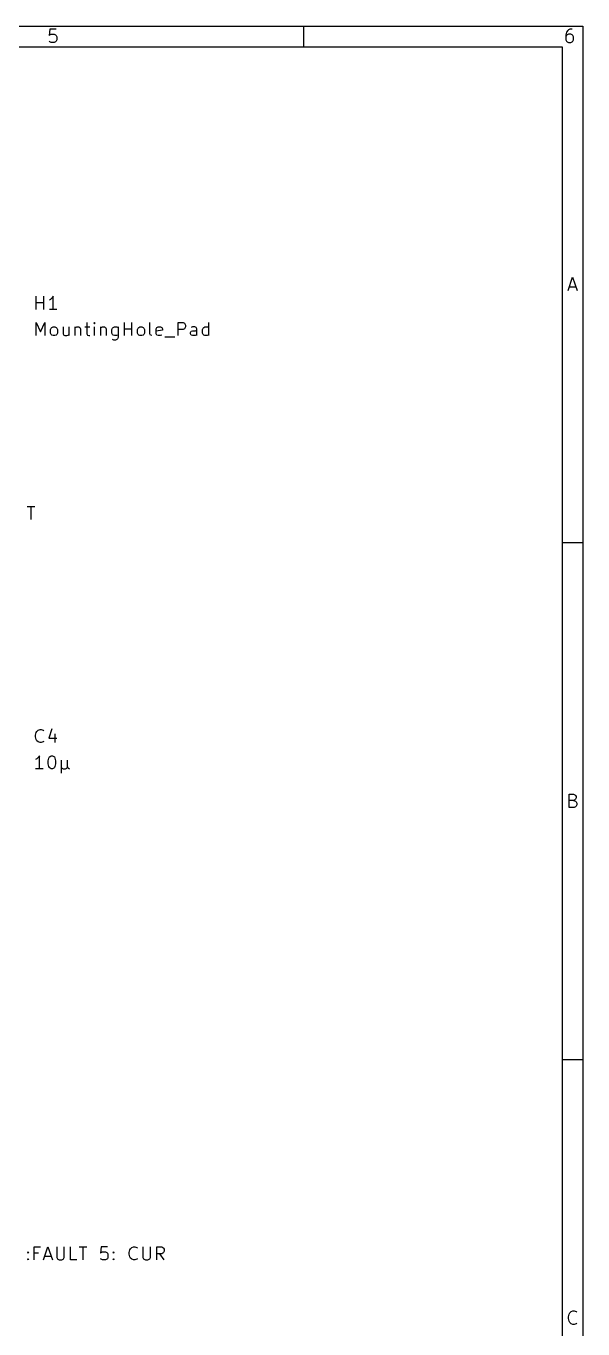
# Model space of a CAD drawing. Extents: x 0.4 to 11.3, y -7.9 to -0.4.
# Drawn here: x 9.177 to 11.299, y -5.356 to -0.394 of the extents above; entities that cross this region are included whole.
import ezdxf

# ---------------------------------------------------------------- set-up
doc = ezdxf.new("R2010")
doc.units = 0
doc.header["$MEASUREMENT"] = 0
doc.layers.add('CYAN2', color=4, linetype='CONTINUOUS')
doc.layers.add('RED2', color=1, linetype='CONTINUOUS')

msp = doc.modelspace()

# ---------------------------------------------------------------- linework, layer by layer
at = {"layer": 'CYAN2', "linetype": 'CONTINUOUS'}
for p, q in [((9.2163, -1.4728), (9.2163, -1.4228)), ((9.2449, -1.4728), (9.2449, -1.4228)), ((9.271, -1.4347), (9.2663, -1.4371)), ((9.2758, -1.4299), (9.271, -1.4347)), ((9.2806, -1.4228), (9.2758, -1.4299)), ((9.2806, -1.4728), (9.2806, -1.4228)), ((9.2163, -1.4466), (9.2449, -1.4466)), ((9.2949, -1.4728), (9.2663, -1.4728)), ((9.2163, -1.5728), (9.2163, -1.5228)), ((9.2163, -1.5228), (9.2329, -1.5585)), ((9.2329, -1.5585), (9.2496, -1.5228)), ((9.2496, -1.5228), (9.2496, -1.5728)), ((9.4091, -1.5228), (9.4091, -1.5657)), ((9.4377, -1.5228), (9.4353, -1.5252)), ((9.4353, -1.5252), (9.4377, -1.5276)), ((9.4401, -1.5252), (9.4377, -1.5228)), ((9.4377, -1.5228), (9.4377, -1.5276)), ((9.4377, -1.5276), (9.4401, -1.5252)), ((9.552, -1.5728), (9.552, -1.5228)), ((9.5806, -1.5728), (9.5806, -1.5228)), ((9.6496, -1.5657), (9.6496, -1.5228)), ((9.7567, -1.5728), (9.7567, -1.5228)), ((9.7567, -1.5228), (9.7758, -1.5228)), ((9.7758, -1.5228), (9.7806, -1.5252)), ((9.7806, -1.5252), (9.7829, -1.5276)), ((9.7829, -1.5276), (9.7853, -1.5323)), ((9.7853, -1.5323), (9.7853, -1.5395)), ((9.8734, -1.5728), (9.8734, -1.5228)), ((9.271, -1.549), (9.2734, -1.5442)), ((9.271, -1.5633), (9.271, -1.549)), ((9.2734, -1.568), (9.271, -1.5633)), ((9.2734, -1.5442), (9.2758, -1.5418)), ((9.2758, -1.5704), (9.2734, -1.568)), ((9.2758, -1.5418), (9.2806, -1.5395)), ((9.2806, -1.5728), (9.2758, -1.5704)), ((9.2806, -1.5395), (9.2877, -1.5395)), ((9.2877, -1.5728), (9.2806, -1.5728)), ((9.2877, -1.5395), (9.2925, -1.5418)), ((9.2925, -1.5704), (9.2877, -1.5728)), ((9.2925, -1.5418), (9.2949, -1.5442)), ((9.2949, -1.568), (9.2925, -1.5704)), ((9.2949, -1.5442), (9.2972, -1.549)), ((9.2972, -1.5633), (9.2949, -1.568)), ((9.2972, -1.549), (9.2972, -1.5633)), ((9.3187, -1.5395), (9.3187, -1.5657)), ((9.3187, -1.5657), (9.321, -1.5704)), ((9.321, -1.5704), (9.3258, -1.5728)), ((9.3258, -1.5728), (9.3329, -1.5728)), ((9.3329, -1.5728), (9.3377, -1.5704)), ((9.3377, -1.5704), (9.3401, -1.568)), ((9.3401, -1.5395), (9.3401, -1.5728)), ((9.3639, -1.5395), (9.3639, -1.5728)), ((9.3639, -1.5442), (9.3663, -1.5418)), ((9.3663, -1.5418), (9.371, -1.5395)), ((9.371, -1.5395), (9.3782, -1.5395)), ((9.3782, -1.5395), (9.3829, -1.5418)), ((9.3829, -1.5418), (9.3853, -1.5466)), ((9.3853, -1.5466), (9.3853, -1.5728)), ((9.402, -1.5395), (9.421, -1.5395)), ((9.4091, -1.5657), (9.4115, -1.5704)), ((9.4115, -1.5704), (9.4163, -1.5728)), ((9.4163, -1.5728), (9.421, -1.5728)), ((9.4377, -1.5728), (9.4377, -1.5395)), ((9.4615, -1.5395), (9.4615, -1.5728)), ((9.4615, -1.5442), (9.4639, -1.5418)), ((9.4639, -1.5418), (9.4687, -1.5395)), ((9.4687, -1.5395), (9.4758, -1.5395)), ((9.4758, -1.5395), (9.4806, -1.5418)), ((9.4806, -1.5418), (9.4829, -1.5466)), ((9.4829, -1.5466), (9.4829, -1.5728)), ((9.5044, -1.549), (9.5067, -1.5442)), ((9.5044, -1.5633), (9.5044, -1.549)), ((9.5067, -1.568), (9.5044, -1.5633)), ((9.5067, -1.5442), (9.5091, -1.5418)), ((9.5091, -1.5704), (9.5067, -1.568)), ((9.5115, -1.5895), (9.5067, -1.5871)), ((9.5091, -1.5418), (9.5139, -1.5395)), ((9.5139, -1.5728), (9.5091, -1.5704)), ((9.5139, -1.5395), (9.5234, -1.5395)), ((9.5234, -1.5728), (9.5139, -1.5728)), ((9.5234, -1.5871), (9.5187, -1.5895)), ((9.5234, -1.5395), (9.5282, -1.5418)), ((9.5282, -1.5704), (9.5234, -1.5728)), ((9.5258, -1.5847), (9.5234, -1.5871)), ((9.5282, -1.5799), (9.5258, -1.5847)), ((9.5282, -1.5395), (9.5282, -1.5799)), ((9.552, -1.5466), (9.5806, -1.5466)), ((9.602, -1.549), (9.6044, -1.5442)), ((9.602, -1.5633), (9.602, -1.549)), ((9.6044, -1.568), (9.602, -1.5633)), ((9.6044, -1.5442), (9.6067, -1.5418)), ((9.6067, -1.5704), (9.6044, -1.568)), ((9.6067, -1.5418), (9.6115, -1.5395)), ((9.6115, -1.5728), (9.6067, -1.5704)), ((9.6115, -1.5395), (9.6187, -1.5395)), ((9.6187, -1.5728), (9.6115, -1.5728)), ((9.6187, -1.5395), (9.6234, -1.5418)), ((9.6234, -1.5704), (9.6187, -1.5728)), ((9.6234, -1.5418), (9.6258, -1.5442)), ((9.6258, -1.568), (9.6234, -1.5704)), ((9.6258, -1.5442), (9.6282, -1.549)), ((9.6282, -1.5633), (9.6258, -1.568)), ((9.6282, -1.549), (9.6282, -1.5633)), ((9.652, -1.5704), (9.6496, -1.5657)), ((9.6567, -1.5728), (9.652, -1.5704)), ((9.6734, -1.5466), (9.6758, -1.5418)), ((9.6734, -1.5657), (9.6734, -1.5466)), ((9.6972, -1.5514), (9.6734, -1.5561)), ((9.6758, -1.5704), (9.6734, -1.5657)), ((9.6758, -1.5418), (9.6806, -1.5395)), ((9.6806, -1.5728), (9.6758, -1.5704)), ((9.6806, -1.5395), (9.6901, -1.5395)), ((9.6901, -1.5728), (9.6806, -1.5728)), ((9.6901, -1.5395), (9.6948, -1.5418)), ((9.6948, -1.5704), (9.6901, -1.5728)), ((9.6948, -1.5418), (9.6972, -1.5466)), ((9.6972, -1.5466), (9.6972, -1.5514)), ((9.7067, -1.5776), (9.7448, -1.5776)), ((9.7758, -1.549), (9.7567, -1.549)), ((9.7806, -1.5466), (9.7758, -1.549)), ((9.7829, -1.5442), (9.7806, -1.5466)), ((9.7853, -1.5395), (9.7829, -1.5442)), ((9.8044, -1.5609), (9.8067, -1.5561)), ((9.8044, -1.5657), (9.8044, -1.5609)), ((9.8067, -1.5704), (9.8044, -1.5657)), ((9.8115, -1.5395), (9.8067, -1.5418)), ((9.8067, -1.5561), (9.8115, -1.5538)), ((9.8115, -1.5728), (9.8067, -1.5704)), ((9.821, -1.5395), (9.8115, -1.5395)), ((9.8115, -1.5538), (9.8234, -1.5538)), ((9.8234, -1.5728), (9.8115, -1.5728)), ((9.8258, -1.5418), (9.821, -1.5395)), ((9.8234, -1.5538), (9.8282, -1.5514)), ((9.8282, -1.5704), (9.8234, -1.5728)), ((9.8282, -1.5466), (9.8258, -1.5418)), ((9.8282, -1.5728), (9.8282, -1.5466)), ((9.8496, -1.549), (9.852, -1.5442)), ((9.8496, -1.5633), (9.8496, -1.549)), ((9.852, -1.568), (9.8496, -1.5633)), ((9.852, -1.5442), (9.8544, -1.5418)), ((9.8544, -1.5704), (9.852, -1.568)), ((9.8544, -1.5418), (9.8591, -1.5395)), ((9.8591, -1.5728), (9.8544, -1.5704)), ((9.8591, -1.5395), (9.8686, -1.5395)), ((9.8686, -1.5728), (9.8591, -1.5728)), ((9.8686, -1.5395), (9.8734, -1.5418)), ((9.8734, -1.5704), (9.8686, -1.5728)), ((9.5187, -1.5895), (9.5115, -1.5895)), ((9.1821, -2.2228), (9.2107, -2.2228)), ((9.1964, -2.2728), (9.1964, -2.2228)), ((9.2187, -3.0797), (9.2234, -3.0749)), ((9.2187, -3.0797), (9.2234, -3.0749)), ((9.2234, -3.0749), (9.2306, -3.0725)), ((9.2234, -3.0749), (9.2306, -3.0725)), ((9.2306, -3.0725), (9.2353, -3.0725)), ((9.2306, -3.0725), (9.2353, -3.0725)), ((9.2353, -3.0725), (9.2425, -3.0749)), ((9.2353, -3.0725), (9.2425, -3.0749)), ((9.2425, -3.0749), (9.2449, -3.0773)), ((9.2425, -3.0749), (9.2449, -3.0773)), ((9.2758, -3.0702), (9.2639, -3.1059)), ((9.2758, -3.0702), (9.2639, -3.1059)), ((9.2139, -3.094), (9.2163, -3.0844)), ((9.2139, -3.094), (9.2163, -3.0844)), ((9.2139, -3.1011), (9.2139, -3.094)), ((9.2139, -3.1011), (9.2139, -3.094)), ((9.2163, -3.1106), (9.2139, -3.1011)), ((9.2163, -3.1106), (9.2139, -3.1011)), ((9.2163, -3.0844), (9.2187, -3.0797)), ((9.2163, -3.0844), (9.2187, -3.0797)), ((9.2187, -3.1154), (9.2163, -3.1106)), ((9.2187, -3.1154), (9.2163, -3.1106)), ((9.2234, -3.1202), (9.2187, -3.1154)), ((9.2234, -3.1202), (9.2187, -3.1154)), ((9.2306, -3.1225), (9.2234, -3.1202)), ((9.2306, -3.1225), (9.2234, -3.1202)), ((9.2353, -3.1225), (9.2306, -3.1225)), ((9.2353, -3.1225), (9.2306, -3.1225)), ((9.2425, -3.1202), (9.2353, -3.1225)), ((9.2425, -3.1202), (9.2353, -3.1225)), ((9.2449, -3.1178), (9.2425, -3.1202)), ((9.2449, -3.1178), (9.2425, -3.1202)), ((9.2639, -3.1059), (9.2949, -3.1059)), ((9.2639, -3.1059), (9.2949, -3.1059)), ((9.2877, -3.0892), (9.2877, -3.1225)), ((9.2877, -3.0892), (9.2877, -3.1225)), ((9.2282, -3.1725), (9.2234, -3.1797)), ((9.2282, -3.1725), (9.2234, -3.1797)), ((9.2282, -3.2225), (9.2282, -3.1725)), ((9.2282, -3.2225), (9.2282, -3.1725)), ((9.2663, -3.1773), (9.2687, -3.1749)), ((9.2663, -3.1773), (9.2687, -3.1749)), ((9.2687, -3.1749), (9.2734, -3.1725)), ((9.2687, -3.1749), (9.2734, -3.1725)), ((9.2734, -3.1725), (9.2782, -3.1725)), ((9.2734, -3.1725), (9.2782, -3.1725)), ((9.2782, -3.1725), (9.2829, -3.1749)), ((9.2782, -3.1725), (9.2829, -3.1749)), ((9.2829, -3.1749), (9.2853, -3.1773)), ((9.2829, -3.1749), (9.2853, -3.1773)), ((9.2187, -3.1844), (9.2139, -3.1868)), ((9.2187, -3.1844), (9.2139, -3.1868)), ((9.2425, -3.2225), (9.2139, -3.2225)), ((9.2425, -3.2225), (9.2139, -3.2225)), ((9.2234, -3.1797), (9.2187, -3.1844)), ((9.2234, -3.1797), (9.2187, -3.1844)), ((9.2615, -3.1916), (9.2639, -3.1821)), ((9.2615, -3.1916), (9.2639, -3.1821)), ((9.2615, -3.2035), (9.2615, -3.1916)), ((9.2615, -3.2035), (9.2615, -3.1916)), ((9.2639, -3.213), (9.2615, -3.2035)), ((9.2639, -3.213), (9.2615, -3.2035)), ((9.2639, -3.1821), (9.2663, -3.1773)), ((9.2639, -3.1821), (9.2663, -3.1773)), ((9.2663, -3.2178), (9.2639, -3.213)), ((9.2663, -3.2178), (9.2639, -3.213)), ((9.2687, -3.2202), (9.2663, -3.2178)), ((9.2687, -3.2202), (9.2663, -3.2178)), ((9.2734, -3.2225), (9.2687, -3.2202)), ((9.2734, -3.2225), (9.2687, -3.2202)), ((9.2782, -3.2225), (9.2734, -3.2225)), ((9.2782, -3.2225), (9.2734, -3.2225)), ((9.2829, -3.2202), (9.2782, -3.2225)), ((9.2829, -3.2202), (9.2782, -3.2225)), ((9.2853, -3.2178), (9.2829, -3.2202)), ((9.2853, -3.2178), (9.2829, -3.2202)), ((9.2853, -3.1773), (9.2877, -3.1821)), ((9.2853, -3.1773), (9.2877, -3.1821)), ((9.2877, -3.213), (9.2853, -3.2178)), ((9.2877, -3.213), (9.2853, -3.2178)), ((9.2877, -3.1821), (9.2901, -3.1916)), ((9.2877, -3.1821), (9.2901, -3.1916)), ((9.2901, -3.2035), (9.2877, -3.213)), ((9.2901, -3.2035), (9.2877, -3.213)), ((9.2901, -3.1916), (9.2901, -3.2035)), ((9.2901, -3.1916), (9.2901, -3.2035)), ((9.3115, -3.1892), (9.3115, -3.2392)), ((9.3115, -3.1892), (9.3115, -3.2392)), ((9.3115, -3.2154), (9.3139, -3.2202)), ((9.3115, -3.2154), (9.3139, -3.2202)), ((9.3139, -3.2202), (9.3187, -3.2225)), ((9.3139, -3.2202), (9.3187, -3.2225)), ((9.3187, -3.2225), (9.3282, -3.2225)), ((9.3187, -3.2225), (9.3282, -3.2225)), ((9.3282, -3.2225), (9.3329, -3.2202)), ((9.3282, -3.2225), (9.3329, -3.2202)), ((9.3329, -3.2202), (9.3353, -3.2154)), ((9.3329, -3.2202), (9.3353, -3.2154)), ((9.3353, -3.2154), (9.3353, -3.1892)), ((9.3353, -3.2154), (9.3353, -3.1892)), ((9.3353, -3.2154), (9.3377, -3.2202)), ((9.3353, -3.2154), (9.3377, -3.2202)), ((9.3377, -3.2202), (9.3425, -3.2225)), ((9.3377, -3.2202), (9.3425, -3.2225)), ((9.2087, -5.0928), (9.2087, -5.0428)), ((9.2087, -5.0428), (9.2325, -5.0428)), ((9.2444, -5.0928), (9.261, -5.0428)), ((9.261, -5.0428), (9.2777, -5.0928)), ((9.2944, -5.0428), (9.2944, -5.0833)), ((9.3229, -5.0833), (9.3229, -5.0428)), ((9.3468, -5.0928), (9.3468, -5.0428)), ((9.3801, -5.0428), (9.4087, -5.0428)), ((9.3944, -5.0928), (9.3944, -5.0428)), ((9.4634, -5.0428), (9.461, -5.0666)), ((9.4872, -5.0428), (9.4634, -5.0428)), ((9.5706, -5.0642), (9.5729, -5.0547)), ((9.5729, -5.0547), (9.5753, -5.0499)), ((9.5753, -5.0499), (9.5801, -5.0452)), ((9.5801, -5.0452), (9.5872, -5.0428)), ((9.5872, -5.0428), (9.592, -5.0428)), ((9.592, -5.0428), (9.5991, -5.0452)), ((9.5991, -5.0452), (9.6015, -5.0476)), ((9.6229, -5.0428), (9.6229, -5.0833)), ((9.6515, -5.0833), (9.6515, -5.0428)), ((9.6753, -5.0928), (9.6753, -5.0428)), ((9.6753, -5.0428), (9.6944, -5.0428)), ((9.6944, -5.0428), (9.6991, -5.0452)), ((9.6991, -5.0452), (9.7015, -5.0476)), ((9.7015, -5.0476), (9.7039, -5.0523)), ((9.7039, -5.0595), (9.7015, -5.0642)), ((9.7039, -5.0523), (9.7039, -5.0595)), ((9.1825, -5.0642), (9.1849, -5.0619)), ((9.1849, -5.0666), (9.1825, -5.0642)), ((9.1825, -5.0904), (9.1849, -5.088)), ((9.1849, -5.0928), (9.1825, -5.0904)), ((9.1849, -5.0619), (9.1872, -5.0642)), ((9.1849, -5.0619), (9.1849, -5.0666)), ((9.1872, -5.0642), (9.1849, -5.0666)), ((9.1849, -5.088), (9.1872, -5.0904)), ((9.1849, -5.088), (9.1849, -5.0928)), ((9.1872, -5.0904), (9.1849, -5.0928)), ((9.2253, -5.0666), (9.2087, -5.0666)), ((9.2491, -5.0785), (9.2729, -5.0785)), ((9.2944, -5.0833), (9.2968, -5.088)), ((9.2968, -5.088), (9.2991, -5.0904)), ((9.2991, -5.0904), (9.3039, -5.0928)), ((9.3039, -5.0928), (9.3134, -5.0928)), ((9.3134, -5.0928), (9.3182, -5.0904)), ((9.3182, -5.0904), (9.3206, -5.088)), ((9.3206, -5.088), (9.3229, -5.0833)), ((9.3706, -5.0928), (9.3468, -5.0928)), ((9.461, -5.0666), (9.4634, -5.0642)), ((9.4634, -5.0904), (9.461, -5.088)), ((9.4634, -5.0642), (9.4682, -5.0619)), ((9.4682, -5.0928), (9.4634, -5.0904)), ((9.4682, -5.0619), (9.4801, -5.0619)), ((9.4801, -5.0928), (9.4682, -5.0928)), ((9.4801, -5.0619), (9.4849, -5.0642)), ((9.4849, -5.0904), (9.4801, -5.0928)), ((9.4849, -5.0642), (9.4872, -5.0666)), ((9.4872, -5.088), (9.4849, -5.0904)), ((9.4872, -5.0666), (9.4896, -5.0714)), ((9.4896, -5.0833), (9.4872, -5.088)), ((9.4896, -5.0714), (9.4896, -5.0833)), ((9.5087, -5.0642), (9.511, -5.0619)), ((9.511, -5.0666), (9.5087, -5.0642)), ((9.5087, -5.0904), (9.511, -5.088)), ((9.511, -5.0928), (9.5087, -5.0904)), ((9.511, -5.0619), (9.5134, -5.0642)), ((9.511, -5.0619), (9.511, -5.0666)), ((9.5134, -5.0642), (9.511, -5.0666)), ((9.511, -5.088), (9.5134, -5.0904)), ((9.511, -5.088), (9.511, -5.0928)), ((9.5134, -5.0904), (9.511, -5.0928)), ((9.5706, -5.0714), (9.5706, -5.0642)), ((9.5729, -5.0809), (9.5706, -5.0714)), ((9.5753, -5.0857), (9.5729, -5.0809)), ((9.5801, -5.0904), (9.5753, -5.0857)), ((9.5872, -5.0928), (9.5801, -5.0904)), ((9.592, -5.0928), (9.5872, -5.0928)), ((9.5991, -5.0904), (9.592, -5.0928)), ((9.6015, -5.088), (9.5991, -5.0904)), ((9.6229, -5.0833), (9.6253, -5.088)), ((9.6253, -5.088), (9.6277, -5.0904)), ((9.6277, -5.0904), (9.6325, -5.0928)), ((9.6325, -5.0928), (9.642, -5.0928)), ((9.642, -5.0928), (9.6468, -5.0904)), ((9.6468, -5.0904), (9.6491, -5.088)), ((9.6491, -5.088), (9.6515, -5.0833)), ((9.6944, -5.069), (9.6753, -5.069)), ((9.7039, -5.0928), (9.6872, -5.069)), ((9.6991, -5.0666), (9.6944, -5.069)), ((9.7015, -5.0642), (9.6991, -5.0666))]:
    msp.add_line(p, q, dxfattribs=at)
at = {"layer": 'RED2', "linetype": 'CONTINUOUS'}
for p, q in [((0.3937, -0.3937), (11.2993, -0.3937)), ((10.2362, -0.4724), (10.2362, -0.3937)), ((11.2993, -0.3937), (11.2993, -7.8743)), ((9.268, -0.4053), (9.2656, -0.4296)), ((9.2656, -0.4296), (9.268, -0.4272)), ((9.2924, -0.4053), (9.268, -0.4053)), ((9.268, -0.4272), (9.2729, -0.4248)), ((9.2729, -0.4248), (9.2851, -0.4248)), ((9.2851, -0.4248), (9.29, -0.4272)), ((9.29, -0.4272), (9.2924, -0.4296)), ((9.2924, -0.4296), (9.2948, -0.4345)), ((9.2948, -0.4345), (9.2948, -0.4467)), ((11.2365, -0.4174), (11.2341, -0.4272)), ((11.2341, -0.4272), (11.2341, -0.4467)), ((11.2365, -0.4296), (11.2341, -0.4345)), ((11.2414, -0.4101), (11.2365, -0.4174)), ((11.239, -0.4272), (11.2365, -0.4296)), ((11.2439, -0.4248), (11.239, -0.4272)), ((11.2439, -0.4077), (11.2414, -0.4101)), ((11.2487, -0.4053), (11.2439, -0.4077)), ((11.2536, -0.4248), (11.2439, -0.4248)), ((11.2585, -0.4053), (11.2487, -0.4053)), ((11.2585, -0.4272), (11.2536, -0.4248)), ((11.2609, -0.4296), (11.2585, -0.4272)), ((11.2633, -0.4345), (11.2609, -0.4296)), ((11.2633, -0.4467), (11.2633, -0.4345)), ((0.4724, -0.4724), (11.2206, -0.4724)), ((9.268, -0.454), (9.2656, -0.4516)), ((9.2729, -0.4564), (9.268, -0.454)), ((9.2851, -0.4564), (9.2729, -0.4564)), ((9.29, -0.454), (9.2851, -0.4564)), ((9.2924, -0.4516), (9.29, -0.454)), ((9.2948, -0.4467), (9.2924, -0.4516)), ((11.2206, -0.4724), (11.2206, -7.7956)), ((11.2341, -0.4467), (11.2365, -0.4516)), ((11.2365, -0.4516), (11.239, -0.454)), ((11.239, -0.454), (11.2439, -0.4564)), ((11.2439, -0.4564), (11.2536, -0.4564)), ((11.2536, -0.4564), (11.2585, -0.454)), ((11.2585, -0.454), (11.2609, -0.4516)), ((11.2609, -0.4516), (11.2633, -0.4467)), ((11.2429, -1.4013), (11.2599, -1.3501)), ((11.2477, -1.3867), (11.2721, -1.3867)), ((11.2599, -1.3501), (11.277, -1.4013)), ((11.2993, -2.3622), (11.2206, -2.3622)), ((11.2465, -3.3698), (11.2465, -3.3186)), ((11.2465, -3.3186), (11.2636, -3.3186)), ((11.2636, -3.3186), (11.2685, -3.3211)), ((11.2685, -3.3211), (11.2709, -3.3235)), ((11.2709, -3.3235), (11.2733, -3.3284)), ((11.2636, -3.343), (11.2465, -3.343)), ((11.266, -3.3698), (11.2465, -3.3698)), ((11.2685, -3.3406), (11.2636, -3.343)), ((11.2636, -3.343), (11.2709, -3.3455)), ((11.2709, -3.3674), (11.266, -3.3698)), ((11.2709, -3.3381), (11.2685, -3.3406)), ((11.2733, -3.3333), (11.2709, -3.3381)), ((11.2709, -3.3455), (11.2733, -3.3479)), ((11.2733, -3.365), (11.2709, -3.3674)), ((11.2733, -3.3284), (11.2733, -3.3333)), ((11.2733, -3.3479), (11.2758, -3.3528)), ((11.2758, -3.3601), (11.2733, -3.365)), ((11.2758, -3.3528), (11.2758, -3.3601)), ((11.2993, -4.3307), (11.2206, -4.3307)), ((11.2441, -5.3091), (11.2465, -5.2993)), ((11.2441, -5.3164), (11.2441, -5.3091)), ((11.2465, -5.2993), (11.249, -5.2945)), ((11.249, -5.2945), (11.2538, -5.2896)), ((11.2538, -5.2896), (11.2611, -5.2872)), ((11.2611, -5.2872), (11.266, -5.2872)), ((11.266, -5.2872), (11.2733, -5.2896)), ((11.2733, -5.2896), (11.2758, -5.292)), ((11.2465, -5.3261), (11.2441, -5.3164)), ((11.249, -5.331), (11.2465, -5.3261)), ((11.2538, -5.3359), (11.249, -5.331)), ((11.2611, -5.3383), (11.2538, -5.3359)), ((11.266, -5.3383), (11.2611, -5.3383)), ((11.2733, -5.3359), (11.266, -5.3383)), ((11.2758, -5.3335), (11.2733, -5.3359))]:
    msp.add_line(p, q, dxfattribs=at)

doc.saveas('drawing.dxf')
